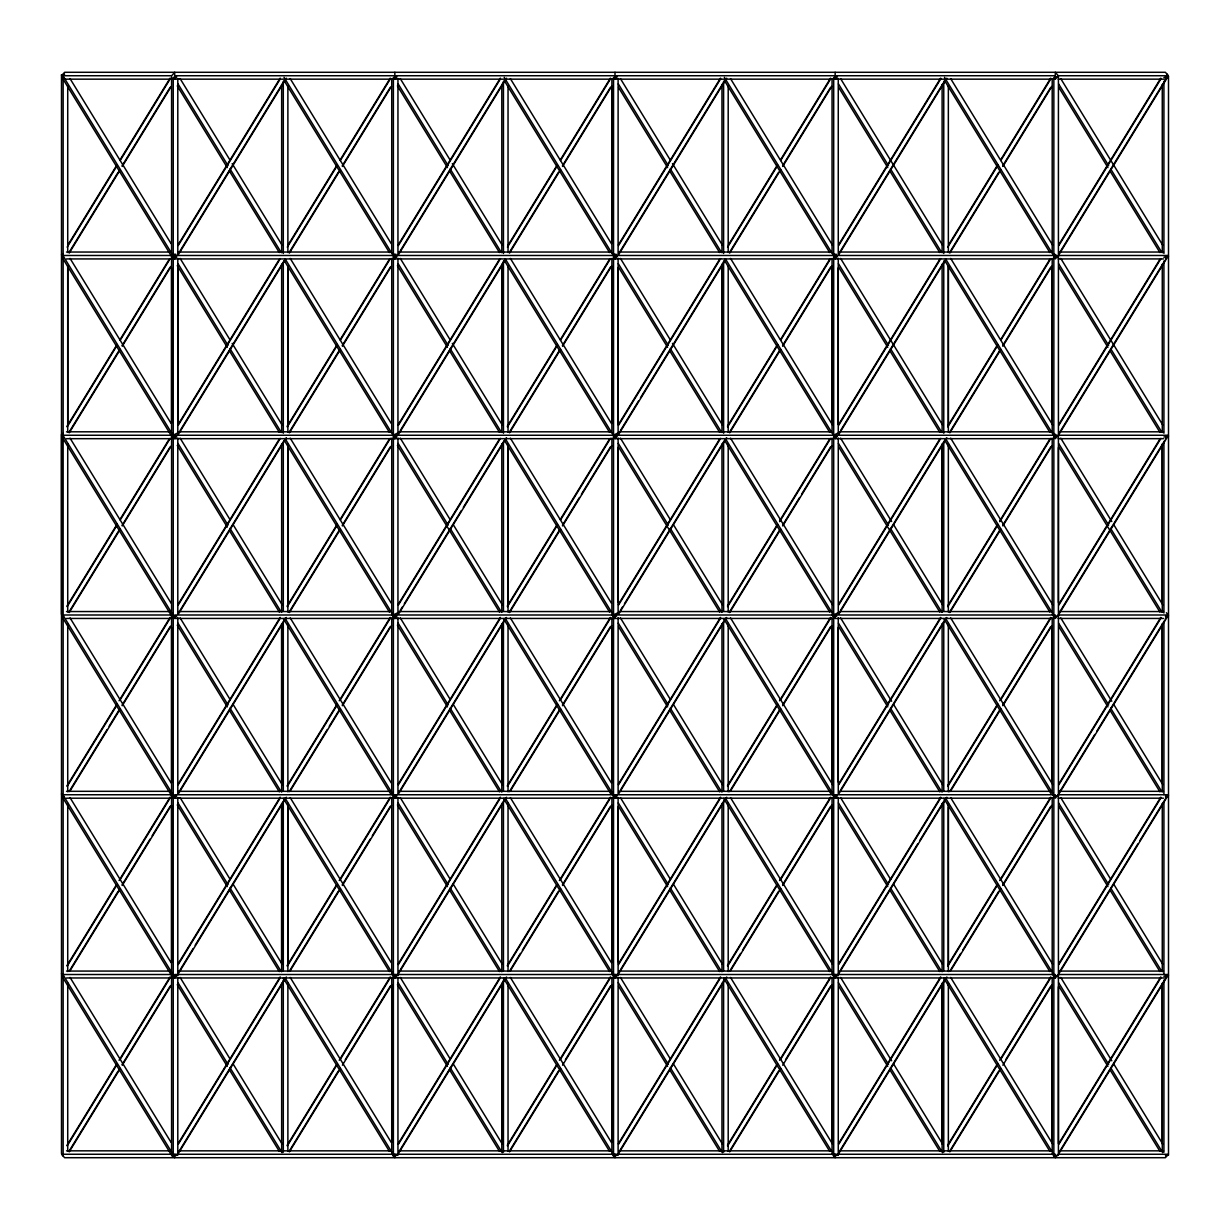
<?xml version="1.0" encoding="UTF-8"?>
<svg xmlns="http://www.w3.org/2000/svg" width="1230" height="1230" viewBox="0 0 1230 1230"><rect width="100%" height="100%" fill="white"/><g stroke="black" fill="none" stroke-linecap="round" stroke-linejoin="round"><path stroke-width="1.5" d="M61.5 74.892L63.145 77.521L63.145 1156.062L61.5 1153.417L61.5 74.892L64.56 74.246M67.727 424.611L67.727 265.895L67.727 432.268M171.585 962.198L171.585 805.389M171.585 782.434L171.585 627.546M171.585 432.483L171.585 256.547M174.691 977.958L174.691 974.514L1055.309 974.514L1055.309 977.958L174.691 977.958L176.674 975.651M613.094 438.68L174.691 438.68L174.691 435.251L1055.309 435.251L1055.309 438.68L1058.292 435.251L1168.362 435.251L1165.394 438.68M177.797 434.175L177.797 258.254M281.655 964.105L281.655 805.389M281.655 782.434L281.655 625.624M287.882 963.889L287.882 807.08M287.882 604.376L287.882 447.566M287.882 424.611L287.882 265.895L287.882 432.268M391.74 1151.511L391.74 977.496M394.845 798.193L394.845 794.749L394.845 798.193L396.829 795.902M501.809 1143.854L501.809 985.138M501.809 791.997L501.809 623.718M501.809 422.92L501.809 266.111M508.036 612.017L508.036 443.738M611.894 1141.947L611.894 985.138M611.894 971.746L611.894 797.732M611.894 782.434L611.894 627.546M611.894 422.92L611.894 268.032M611.894 243.171L611.894 86.361M618.106 975.359L618.106 797.517M618.106 613.939L618.106 438.003M618.106 424.611L618.106 267.802M721.964 432.483L721.964 264.204M832.049 1141.947L832.049 985.138M832.049 971.746L832.049 797.732M832.049 782.434L832.049 627.546M832.049 432.483L832.049 258.469M838.26 782.219L838.26 627.315M838.26 434.175L838.26 258.254M942.119 1143.854L942.119 985.138M942.119 602.685L942.119 445.875M948.345 971.531L948.345 803.252M948.345 424.611L948.345 265.895L948.345 432.268M1052.204 1151.511L1052.204 977.496M1052.204 782.434L1052.204 627.546M1052.204 432.483L1052.204 258.469M61.638 75.737L171.708 75.737L174.691 72.293L174.691 79.166L1055.309 79.166L1055.309 72.293L1058.292 75.737L1168.362 75.737L1165.394 72.293L64.606 72.293L61.638 75.737L63.622 78.028M1053.849 1156.062L1053.849 77.521L1058.415 76.583L1058.415 1155.108L1053.849 1156.062L1052.204 1153.417M1058.415 602.454L1058.415 447.566M1162.273 1151.511L1162.273 983.231M1162.273 791.997L1162.273 623.718M1162.273 602.685L1162.273 445.875M62.176 77.721L62.899 75.737L172.969 255.486L172.262 257.47L63.176 79.35M62.176 257.47L62.899 255.486L172.969 435.251L172.262 437.234L63.176 259.115M62.176 437.234L62.899 435.251L172.969 615L172.262 616.983L63.176 438.864M62.176 616.983L62.899 615L172.969 794.749L172.262 796.748L63.176 618.613M62.176 796.748L62.899 794.749L172.969 974.514L172.262 976.497L63.176 798.378M62.176 976.497L62.899 974.514L172.969 1154.263L172.262 1156.262L63.176 978.127M68.019 244.832L117.05 164.758M120.063 159.854L170.094 78.151M67.143 247.153L117.188 165.45M120.186 160.546L170.217 78.843M69.08 252.381L118.111 172.308M122.124 165.773L170.155 87.33M69.203 253.073L120.248 169.725M122.247 166.45L171.278 86.377M67.02 426.226L117.065 344.523M120.063 339.618L169.094 259.545M178.104 244.832L280.179 78.151M67.143 426.918L117.188 345.2M120.186 340.295L170.217 258.592M178.227 245.523L280.302 78.843M69.08 432.145L119.11 350.427M122.124 345.522L170.155 267.095M180.164 250.751L284.238 80.796M69.203 432.822L120.248 349.474M122.247 346.214L171.278 266.141M178.288 254.702L286.359 78.213M67.02 605.975L117.065 524.272M120.063 519.368L169.094 439.295M178.104 424.596L279.179 259.545M288.174 244.832L337.22 164.758M340.218 159.854L390.248 78.151M67.143 606.667L117.188 524.964M120.186 520.059L170.217 438.357M178.227 425.273L280.302 258.592M287.297 247.153L337.343 165.45M340.341 160.546L390.371 78.843M69.08 611.894L119.11 530.192M122.124 525.287L170.155 446.844M180.164 430.5L284.238 260.545M289.235 252.381L338.265 172.308M342.278 165.773L390.31 87.33M69.203 612.571L120.248 529.238M122.247 525.963L171.278 445.89M178.288 434.451L285.36 259.607M289.358 253.073L340.403 169.725M342.401 166.45L391.432 86.377M67.02 785.739L117.065 704.037M119.064 700.762L170.094 617.414M178.104 604.345L279.179 439.295M287.174 426.226L337.22 344.523M340.218 339.618L389.249 259.545M398.259 244.832L500.333 78.151M67.143 786.416L117.188 704.713M120.186 699.809L170.217 618.106M178.227 605.037L280.302 438.357M287.297 426.918L337.343 345.2M340.341 340.295L390.371 258.592M398.382 245.523L500.456 78.843M69.08 791.643L107.102 729.559M109.101 726.284L119.11 709.941M122.124 705.036L170.155 626.608M180.164 610.265L284.238 440.309M289.235 432.145L339.265 350.427M342.278 345.522L390.31 267.095M400.319 250.751L504.392 80.796M70.202 790.706L120.248 708.987M122.247 705.728L171.278 625.655M178.288 614.216L286.359 437.726M289.358 432.822L340.403 349.474M342.401 346.214L391.432 266.141M398.443 254.702L506.514 78.213M67.02 965.489L116.051 885.416M119.064 880.526L170.094 797.178M178.104 784.11L280.179 617.414M287.174 605.975L337.22 524.272M340.218 519.368L389.249 439.295M398.259 424.596L499.334 259.545M508.328 244.832L557.375 164.758M560.373 159.854L610.403 78.151M67.143 966.18L117.188 884.478M120.186 879.573L170.217 797.855M178.227 784.786L280.302 618.106M287.297 606.667L337.343 524.964M340.341 520.059L390.371 438.357M398.382 425.273L500.456 258.592M507.452 247.153L557.498 165.45M560.496 160.546L610.526 78.843M69.08 971.408L118.111 891.335M122.124 884.801L150.137 839.045M152.136 835.77L170.155 806.357M180.164 790.014L284.238 620.058M289.235 611.894L339.265 530.192M342.278 525.287L390.31 446.844M400.319 430.5L504.392 260.545M509.389 252.381L558.42 172.308M562.433 165.773L610.464 87.33M70.202 970.455L120.248 888.752M122.247 885.477L171.278 805.404M178.288 793.965L286.359 617.475M289.358 612.571L340.403 529.238M342.401 525.963L391.432 445.89M398.443 434.451L505.515 259.607M509.512 253.073L560.557 169.725M562.556 166.45L611.587 86.377M67.02 1145.253L116.051 1065.18M119.064 1060.275L170.094 976.928M178.104 963.859L280.179 797.178M287.174 785.739L337.22 704.037M339.219 700.762L390.248 617.414M398.259 604.345L499.334 439.295M507.329 426.226L557.375 344.523M560.373 339.618L609.404 259.545M618.413 244.832L720.488 78.151M67.143 1145.93L117.188 1064.227M120.186 1059.322L170.217 977.619M178.227 964.551L280.302 797.855M287.297 786.416L337.343 704.713M340.341 699.809L390.371 618.106M398.382 605.037L500.456 438.357M507.452 426.918L557.498 345.2M560.496 340.295L610.526 258.592M618.536 245.523L720.611 78.843M69.08 1151.157L118.111 1071.084M122.124 1064.55L170.155 986.106M180.164 969.778L193.172 948.53M195.17 945.255L284.238 799.823M289.235 791.643L327.257 729.559M329.271 726.284L339.265 709.941M342.278 705.036L390.31 626.608M400.319 610.265L402.318 606.99M404.316 603.73L461.358 510.573M463.356 507.313L504.392 440.309M509.389 432.145L559.419 350.427M562.433 345.522L610.464 267.095M619.474 252.381L724.547 80.796M69.203 1151.849L120.248 1068.501M122.247 1065.242L171.278 985.168M177.289 975.359L286.359 797.24M290.357 790.706L340.403 708.987M342.401 705.728L391.432 625.655M398.443 614.216L506.514 437.726M509.512 432.822L560.557 349.474M562.556 346.214L611.587 266.141M618.598 254.702L726.669 78.213M178.104 1143.623L280.179 976.928M287.174 965.489L336.205 885.416M339.219 880.526L390.248 797.178M398.259 784.11L500.333 617.414M507.329 605.975L557.375 524.272M560.373 519.368L609.404 439.295M618.413 424.596L719.489 259.545M728.483 244.832L777.529 164.758M780.527 159.854L830.558 78.151M178.227 1144.3L280.302 977.619M287.297 966.18L337.343 884.478M340.341 879.573L390.371 797.855M398.382 784.786L500.456 618.106M507.452 606.667L557.498 524.964M560.496 520.059L610.526 438.357M618.536 425.273L720.611 258.592M727.607 247.153L777.652 165.45M780.65 160.546L830.681 78.843M179.165 1151.157L284.238 979.572M289.235 971.408L338.265 891.335M342.278 884.801L370.292 839.045M372.29 835.77L390.31 806.357M400.319 790.014L504.392 620.058M509.389 611.894L559.419 530.192M562.433 525.287L579.438 497.504M581.436 494.229L610.464 446.844M620.474 430.5L638.478 401.088M640.476 397.828L724.547 260.545M729.544 252.381L778.575 172.308M782.588 165.773L830.619 87.33M177.289 1155.108L286.359 976.989M290.357 970.455L340.403 888.752M342.401 885.477L391.432 805.404M398.443 793.965L506.514 617.475M509.512 612.571L560.557 529.238M562.556 525.963L611.587 445.89M618.598 434.451L725.669 259.607M729.667 253.073L780.712 169.725M782.711 166.45L831.741 86.377M287.174 1145.253L336.205 1065.18M339.219 1060.275L390.248 976.928M398.259 963.859L500.333 797.178M507.329 785.739L557.375 704.037M559.373 700.762L610.403 617.414M618.413 604.345L719.489 439.295M727.484 426.226L777.529 344.523M780.527 339.618L829.558 259.545M838.568 244.832L940.643 78.151M287.297 1145.93L337.343 1064.227M340.341 1059.322L390.371 977.619M398.382 964.551L500.456 797.855M507.452 786.416L557.498 704.713M560.496 699.809L610.526 618.106M618.536 605.037L720.611 438.357M727.607 426.918L777.652 345.2M780.65 340.295L830.681 258.592M838.691 245.523L940.766 78.843M289.235 1151.157L338.265 1071.084M345.276 1059.645L390.31 986.106M400.319 969.778L504.392 799.823M509.389 791.643L559.419 709.941M562.433 705.036L610.464 626.608M620.474 610.265L622.472 606.99M624.471 603.73L724.547 440.309M729.544 432.13L779.574 350.427M782.588 345.522L830.619 267.095M839.629 252.381L944.702 80.796M289.358 1151.849L340.403 1068.501M342.401 1065.242L391.432 985.168M397.444 975.359L506.514 797.24M510.512 790.706L560.557 708.987M562.556 705.728L611.587 625.655M618.598 614.216L726.669 437.726M729.667 432.822L780.712 349.474M782.711 346.214L831.741 266.141M838.752 254.702L946.823 78.213M398.259 1143.623L500.333 976.928M507.329 965.489L556.375 885.416M559.373 880.526L610.403 797.178M618.413 784.11L720.488 617.414M727.484 605.975L777.529 524.272M779.528 521.013L829.558 439.295M838.568 424.596L939.643 259.545M948.638 244.832L997.684 164.758M1000.682 159.854L1050.712 78.151M398.382 1144.3L500.456 977.619M507.452 966.18L557.498 884.478M560.496 879.573L610.526 797.855M618.536 784.786L720.611 618.106M727.607 606.667L777.652 524.964M779.651 521.689L830.681 438.357M838.691 425.273L940.766 258.592M947.777 247.153L997.807 165.45M1000.805 160.546L1050.835 78.843M399.32 1151.157L504.392 979.572M509.389 971.408L520.398 953.435M522.396 950.16L558.42 891.335M562.433 884.801L610.464 806.357M620.474 790.014L724.547 620.058M729.544 611.894L779.574 530.192M782.588 525.287L799.592 497.504M801.591 494.229L830.619 446.844M840.628 430.5L944.702 260.545M949.698 252.381L998.745 172.308M1002.742 165.773L1050.774 87.33M397.444 1155.108L506.514 976.989M510.512 970.455L560.557 888.752M562.556 885.477L611.587 805.404M618.598 793.965L726.669 617.475M729.667 612.571L780.712 529.238M782.711 525.963L831.741 445.89M838.752 434.451L945.824 259.607M949.821 253.073L1000.866 169.725M1002.865 166.45L1051.896 86.377M507.329 1145.253L556.375 1065.18M559.373 1060.275L610.403 976.928M618.413 963.859L720.488 797.178M727.484 785.739L777.529 704.037M779.528 700.762L830.558 617.414M838.568 604.345L939.643 439.295M947.638 426.226L997.684 344.523M1000.682 339.618L1049.713 259.545M1058.723 244.832L1160.797 78.151M507.452 1145.93L557.498 1064.227M560.496 1059.322L610.526 977.619M618.536 964.551L720.611 797.855M727.607 786.416L777.652 704.713M780.65 699.809L830.681 618.106M838.691 605.037L940.766 438.357M947.777 426.918L997.807 345.2M1000.805 340.295L1050.835 258.592M1058.845 245.523L1160.92 78.843M509.389 1151.157L558.42 1071.084M565.431 1059.645L610.464 986.106M620.474 969.778L724.547 799.823M729.544 791.643L779.574 709.941M782.588 705.036L830.619 626.608M840.628 610.265L944.702 440.309M949.698 432.13L999.744 350.427M1002.742 345.522L1050.774 267.095M1058.784 254.01L1164.856 80.796M509.512 1151.849L560.557 1068.501M562.556 1065.242L611.587 985.168M617.598 975.359L726.669 797.24M730.666 790.706L780.712 708.987M782.711 705.728L831.741 625.655M838.752 614.216L946.823 437.726M949.821 432.822L1000.866 349.474M1002.865 346.214L1051.896 266.141M1167.977 76.583L1057.908 256.332L1053.849 253.688M618.413 1143.623L720.488 976.928M727.484 965.489L776.53 885.416M779.528 880.526L830.558 797.178M838.568 784.11L940.643 617.414M947.638 605.975L997.684 524.272M999.683 521.013L1049.713 439.295M1058.723 424.596L1159.798 259.545M618.536 1144.3L720.611 977.619M727.607 966.18L777.652 884.478M780.65 879.573L830.681 797.855M838.691 784.786L940.766 618.106M947.777 606.667L997.807 524.964M999.806 521.689L1050.835 438.357M1058.845 425.273L1160.92 258.592M619.474 1151.157L724.547 979.572M729.544 971.408L740.552 953.435M742.551 950.16L778.575 891.335M782.588 884.801L830.619 806.357M840.628 790.014L944.702 620.058M949.698 611.894L999.744 530.192M1002.742 525.287L1050.774 446.844M1058.784 433.775L1164.856 260.545M617.598 1155.108L726.669 976.989M730.666 970.455L780.712 888.752M782.711 885.477L831.741 805.404M838.752 793.965L946.823 617.475M949.821 612.571L1000.866 529.238M1002.865 525.963L1051.896 445.89M1167.977 256.332L1057.908 436.096L1053.849 433.452M727.484 1145.253L776.53 1065.18M779.528 1060.275L830.558 976.928M838.568 963.859L940.643 797.178M947.638 785.739L997.684 704.037M999.683 700.762L1050.712 617.414M1058.723 604.345L1159.798 439.295M727.607 1145.93L777.652 1064.227M780.65 1059.322L830.681 977.619M838.691 964.551L940.766 797.855M947.761 786.416L997.807 704.713M1000.805 699.809L1050.835 618.106M1058.845 605.037L1160.92 438.357M729.544 1151.157L778.575 1071.084M785.586 1059.645L830.619 986.106M840.628 969.778L917.672 843.949M919.686 840.674L944.702 799.823M949.698 791.643L999.744 709.941M1002.742 705.036L1050.774 626.608M1058.784 613.524L1164.856 440.309M729.667 1151.849L780.712 1068.501M782.711 1065.242L831.741 985.168M837.753 975.359L946.823 797.24M950.821 790.706L1000.866 708.987M1002.865 705.728L1051.896 625.655M1057.908 615.846L1167.977 436.096M838.568 1143.623L940.643 976.928M947.638 965.489L996.684 885.416M999.683 880.526L1050.712 797.178M1058.723 784.11L1160.797 617.414M838.691 1144.3L940.766 977.619M947.761 966.18L997.807 884.478M1000.805 879.573L1050.835 797.855M1058.845 784.786L1160.92 618.106M839.629 1151.157L944.702 979.572M949.698 971.408L960.707 953.435M962.706 950.16L998.729 891.335M1002.742 884.801L1050.774 806.357M1059.783 791.643L1094.808 734.448M1096.806 731.189L1164.856 620.058M837.753 1155.108L946.823 976.989M950.821 970.455L1000.866 888.752M1002.865 885.477L1051.896 805.404M1057.908 795.61L1167.977 615.846M947.638 1145.253L996.684 1065.18M999.683 1060.275L1050.712 976.928M1058.723 963.859L1160.797 797.178M947.761 1145.93L997.807 1064.227M1000.805 1059.322L1050.835 977.619M1058.845 964.551L1160.92 797.855M949.698 1151.157L998.729 1071.084M1005.74 1059.645L1050.774 986.106M1059.783 971.408L1137.827 843.949M1139.841 840.674L1164.856 799.823M949.821 1151.849L1000.866 1068.501M1002.865 1065.242L1051.896 985.168M1057.908 975.359L1167.977 795.595M1058.723 1143.623L1160.797 976.928M1058.845 1144.3L1160.92 977.619M1058.784 1152.802L1164.856 979.572M1057.908 1155.108L1167.977 975.359M174.691 79.166L176.674 76.875M392.924 258.93L174.691 258.93L176.674 256.639M396.829 76.875L394.845 79.166L394.845 72.293M174.691 438.68L176.674 436.389M613.094 258.93L394.845 258.93L396.829 256.639M616.983 76.875L615 79.166L615 72.293M833.233 618.444L174.691 618.444L176.674 616.153M396.829 436.389L394.845 438.68L394.845 435.251M833.233 258.93L615 258.93L616.983 256.639M176.674 795.902L174.691 798.193L171.708 794.749L61.638 794.749L64.606 798.193M837.138 76.875L835.155 79.166L835.155 72.293M396.829 616.153L394.845 618.444L394.845 615M833.233 438.68L615 438.68L616.983 436.389M1053.403 258.93L835.155 258.93L837.138 256.639M1055.309 79.166L1058.292 75.737M1053.403 438.68L835.155 438.68L837.138 436.389M1168.362 75.737L1165.394 79.166L1058.184 79.166M396.829 975.651L394.845 977.958L394.845 974.514M616.983 795.902L615 798.193L615 794.749M1165.394 258.93L1168.362 255.486L1058.292 255.486L1055.309 258.93L1055.309 255.486L174.691 255.486L174.691 258.93M616.983 975.651L615 977.958L615 974.514M837.138 795.902L835.155 798.193L835.155 794.749M837.138 975.651L835.155 977.958L835.155 974.514M1165.394 618.444L1168.362 615L1166.378 612.709M1165.394 798.193L1168.362 794.749L1058.292 794.749L1055.309 798.193L1055.309 794.749L174.691 794.749L174.691 798.193L1053.403 798.193M1055.309 977.958L1058.292 974.514L1168.362 974.514L1165.394 977.958L1058.184 977.958M62.023 254.641L63.145 253.688M172.092 254.641L173.23 253.688L175.936 255.456M62.023 434.39L63.145 433.452M172.092 434.39L173.23 433.452M172.092 614.154L173.23 613.201M172.969 255.486L175.736 254.164M395.891 254.164L393.123 255.486L284.053 77.367M172.969 435.251L177.12 433.252M616.046 254.164L613.278 255.486L504.208 77.367M397.275 433.252L393.123 435.251L285.053 258.761M836.2 254.164L833.433 255.486L724.362 77.367M617.429 433.252L613.278 435.251L505.207 258.761M397.275 613.017L393.123 615L285.053 438.51M617.429 613.017L613.278 615L505.207 438.51M837.584 613.017L833.433 615L725.362 438.51M837.584 433.252L833.433 435.251L725.362 258.761M176.274 76.89L173.23 77.521L173.23 1156.062L176.274 1155.431M396.429 76.89L393.385 77.521L393.385 1156.062L396.429 1155.431M616.584 76.89L613.539 77.521L613.539 1156.062L616.584 1155.431M836.738 76.89L833.694 77.521L833.694 1156.062L836.738 1155.431M176.274 256.655L173.23 257.285L171.585 254.641M1163.918 77.521L1168.5 76.583L1168.5 1155.108L1165.44 1155.754M393.385 257.285L396.429 256.655M613.539 257.285L616.584 256.655M833.694 257.285L836.738 256.655M176.274 436.404L173.215 437.034L171.585 434.39M1053.849 257.285L1058.415 256.332M1163.918 257.285L1168.5 256.332M393.385 437.034L396.429 436.404M613.539 437.034L616.584 436.404M833.694 437.034L836.738 436.404M176.274 616.168L173.23 616.799L171.585 614.154L171.585 436.312M1053.849 437.034L1058.415 436.096M1163.918 437.034L1168.5 436.096M396.429 616.168L393.385 616.799L391.74 614.154M616.584 616.168L613.539 616.799L611.894 614.154M836.738 616.168L833.694 616.799L832.049 614.154M176.274 795.918L173.23 796.548L171.585 793.904L171.585 616.061M1058.415 615.846L1053.849 616.799L1052.204 614.154M1165.44 616.476L1168.5 615.846M396.429 795.918L393.385 796.548L391.74 793.904M616.584 795.918L613.539 796.548L611.894 793.904M836.738 795.918L833.694 796.548L832.049 793.904M176.274 975.682L173.23 976.312L171.585 973.668L171.585 795.825M1058.415 795.61L1053.849 796.548L1052.204 793.904M1165.44 796.24L1168.5 795.61M396.429 975.682L393.385 976.312L391.74 973.668M616.584 975.682L613.539 976.312L611.894 973.668M836.738 975.682L833.694 976.312L832.049 973.668M1058.415 975.359L1053.849 976.312L1052.204 973.668M1163.918 976.312L1168.5 975.359M174.691 75.737L1055.309 75.737M64.606 79.166L172.8 79.166M66.512 252.042L170.893 252.042M178.519 252.042L391.017 252.042M398.674 252.042L611.172 252.042M618.798 252.042L831.326 252.042M838.952 252.042L1051.481 252.042M1059.107 252.042L1163.488 252.042M61.638 255.486L171.708 255.486M66.512 258.93L171.816 258.93M1058.184 258.93L1163.488 258.93M66.512 431.807L170.893 431.807M178.519 431.807L391.017 431.807M398.674 431.807L611.172 431.807M618.828 431.807L831.326 431.807M838.983 431.807L1051.481 431.807M1059.107 431.807L1163.488 431.807M171.708 435.251L61.638 435.251L63.622 437.542M66.512 438.68L171.816 438.68M1058.184 438.68L1163.488 438.68M66.512 611.556L170.893 611.556M178.519 611.556L391.017 611.556M398.674 611.556L611.172 611.556M618.828 611.556L831.326 611.556M838.983 611.556L1051.481 611.556M1059.107 611.556L1163.488 611.556M171.708 615L61.638 615L63.622 617.291M1168.362 615L1058.292 615L1055.309 618.444L1055.309 615L174.691 615L174.691 618.444M66.512 618.444L171.816 618.444M832.172 615L835.155 618.444L1053.403 618.444M1058.184 618.444L1163.488 618.444M66.512 791.32L169.909 791.32M178.519 791.32L391.017 791.32M398.674 791.32L611.172 791.32M618.828 791.32L831.326 791.32M838.983 791.32L1051.481 791.32M1059.107 791.32L1163.488 791.32M66.512 798.193L171.816 798.193M1058.184 798.193L1163.488 798.193M66.512 971.07L169.909 971.07M178.519 971.07L391.017 971.07M398.674 971.07L611.172 971.07M618.828 971.07L831.326 971.07M838.983 971.07L1051.481 971.07M1059.107 971.07L1163.488 971.07M61.638 974.514L171.708 974.514M66.512 977.958L171.816 977.958M66.512 1150.834L170.893 1150.834M178.488 1150.834L391.017 1150.834M398.643 1150.834L611.172 1150.834M618.798 1150.834L831.326 1150.834M838.952 1150.834L1051.481 1150.834M1059.107 1150.834L1163.488 1150.834M833.694 253.688L836.4 255.456M613.539 253.688L616.245 255.456M393.385 253.688L396.091 255.456M612.017 615L615 618.444L615 615M1166.855 73.938L1168.5 76.583M832.049 1153.417L833.694 1156.062M61.5 254.641L63.145 257.285M611.894 1153.417L613.539 1156.062M63.145 437.034L61.5 434.39L61.5 614.154L63.145 616.799M391.74 1153.417L393.385 1156.062M61.5 793.904L63.145 796.548M61.5 973.668L63.145 976.312M171.585 1153.417L173.23 1156.062M1060.752 78.643L1162.811 245.324M1058.6 83.901L1108.63 165.604M1110.629 168.879L1161.673 252.227M1058.876 87.515L1107.923 167.588M1109.921 170.862L1159.952 252.565M950.667 78.643L1052.742 245.324M1060.752 258.408L1162.811 425.088M944.517 77.367L1053.587 255.486M1058.6 263.666L1108.63 345.369M1110.629 348.628L1161.673 431.976M944.809 80.98L1049.882 252.565M1058.876 267.279L1107.923 347.352M1109.921 350.627L1159.952 432.33M840.582 78.643L942.657 245.324M950.667 258.408L1052.742 425.088M1060.752 438.157L1111.782 521.505M1113.78 524.764L1162.811 604.837M838.445 83.901L888.475 165.604M890.474 168.879L941.519 252.227M945.516 258.761L1053.587 435.251M1058.6 443.415L1108.63 525.118M1110.629 528.393L1161.673 611.725M838.722 87.515L887.768 167.603M889.767 170.862L939.797 252.565M944.809 260.745L1049.882 432.33M1058.876 447.028L1159.952 612.079M730.512 78.643L832.587 245.324M840.582 258.408L942.657 425.088M950.667 438.157L1052.742 604.837M1060.752 617.921L1111.782 701.254M1113.78 704.529L1162.811 784.602M838.445 263.666L888.475 345.369M890.474 348.628L941.519 431.976M945.516 438.51L1053.587 615M1058.6 623.164L1108.63 704.882M1110.629 708.142L1161.673 791.49M724.654 80.98L829.727 252.565M838.722 267.279L887.768 347.352M889.767 350.627L939.797 432.33M944.809 440.494L1049.882 612.079M1058.876 626.793L1107.923 706.866M1109.921 710.125L1159.952 791.843M620.427 78.643L670.473 160.361M672.472 163.621L722.502 245.339M730.512 258.408L832.587 425.088M840.582 438.157L891.627 521.505M893.626 524.764L942.657 604.837M950.667 617.921L1052.742 784.602M1060.752 797.67L1110.782 879.373M1113.78 884.278L1162.811 964.351M618.29 83.901L668.321 165.604M670.319 168.879L721.364 252.227M838.445 443.415L888.475 525.118M890.474 528.393L941.519 611.725M945.516 618.275L1053.587 794.749M1058.6 802.929L1108.63 884.631M1110.629 887.906L1161.673 971.239M618.567 87.53L667.613 167.603M669.612 170.862L719.642 252.565M724.654 260.745L829.727 432.33M838.722 447.028L939.797 612.079M943.794 618.613L1050.881 793.473M1058.876 806.542L1107.923 886.615M1109.921 889.89L1159.952 971.592M510.358 78.643L611.433 243.694M620.427 258.408L670.473 340.11M672.472 343.385L722.502 425.088M730.512 438.157L832.587 604.837M840.582 617.921L891.627 701.254M893.626 704.529L942.657 784.602M950.667 797.67L1052.742 964.351M1060.752 977.435L1111.782 1060.767M1113.78 1064.042L1162.811 1144.115M618.29 263.666L668.321 345.369M670.319 348.628L721.364 431.976M838.445 623.164L888.475 704.882M890.474 708.142L941.519 791.49M945.516 798.024L1053.587 974.514M1058.6 982.678L1108.63 1064.396M1110.629 1067.655L1162.673 1152.633M504.485 80.98L609.573 252.565M618.567 267.279L667.613 347.352M669.612 350.627L719.642 432.33M724.654 440.494L829.727 612.079M838.722 626.793L887.768 706.866M889.767 710.125L939.797 791.843M943.794 798.378L1049.882 971.592M1058.876 986.306L1107.923 1066.379M1109.921 1069.639L1159.952 1151.357M400.273 78.643L450.318 160.361M452.317 163.621L502.347 245.339M510.358 258.408L611.433 423.458M620.427 438.157L670.473 519.875M673.471 524.764L722.502 604.837M730.512 617.921L832.587 784.602M840.582 797.67L890.628 879.373M893.626 884.278L942.657 964.351M950.667 977.435L1052.742 1144.115M398.136 83.901L448.166 165.604M450.165 168.879L501.194 252.227M618.29 443.415L668.321 525.118M670.319 528.393L721.364 611.725M725.362 618.275L833.433 794.749M838.445 802.929L888.475 884.631M890.474 887.906L941.519 971.239M945.516 977.773L1053.587 1154.263M397.413 85.885L447.459 167.603M449.457 170.862L499.488 252.565M504.485 260.745L609.573 432.33M618.567 447.028L719.642 612.079M723.64 618.613L830.727 793.473M838.722 806.542L887.768 886.615M889.767 889.89L939.797 971.592M943.794 978.127L1049.882 1151.357M290.203 78.643L391.278 243.694M400.273 258.408L450.318 340.11M452.317 343.385L502.347 425.088M510.358 438.157L611.433 603.207M620.427 617.921L670.473 699.624M673.471 704.529L722.502 784.602M730.512 797.67L832.587 964.351M840.582 977.435L891.627 1060.767M893.626 1064.042L942.657 1144.115M398.136 263.666L448.166 345.369M450.165 348.628L501.194 431.976M618.29 623.164L668.321 704.882M670.319 708.142L721.364 791.49M725.362 798.024L833.433 974.514M838.445 982.678L888.475 1064.396M890.474 1067.655L942.518 1152.633M284.33 80.98L389.418 252.565M397.413 265.649L447.459 347.352M449.457 350.627L499.488 432.33M504.485 440.494L609.573 612.079M618.567 626.793L667.613 706.866M669.612 710.125L719.642 791.843M723.64 798.378L829.727 971.592M838.722 986.306L887.768 1066.379M889.767 1069.639L939.797 1151.357M180.118 78.643L230.164 160.361M232.163 163.621L282.193 245.339M290.203 258.408L391.278 423.458M400.273 438.157L450.318 519.875M453.316 524.764L502.347 604.837M510.358 617.921L611.433 782.972M620.427 797.67L670.473 879.373M673.471 884.278L722.502 964.351M730.512 977.435L832.587 1144.115M177.966 83.901L228.011 165.604M230.01 168.879L281.04 252.227M398.136 443.415L448.166 525.118M450.165 528.393L501.194 611.725M505.207 618.275L613.278 794.749M618.29 802.929L668.321 884.631M670.319 887.906L721.364 971.239M725.362 977.773L833.433 1154.263M177.258 85.885L227.289 167.603M229.303 170.862L279.333 252.565M284.33 260.745L389.418 432.33M397.413 445.398L499.488 612.079M503.485 618.613L610.572 793.473M618.567 806.542L667.613 886.615M669.612 889.89L719.642 971.592M723.64 978.127L829.727 1151.357M70.049 78.643L171.124 243.694M180.118 258.408L230.164 340.11M232.163 343.385L282.193 425.088M290.203 438.157L391.278 603.207M400.273 617.921L450.318 699.624M453.316 704.529L502.347 784.602M510.358 797.67L611.433 962.721M620.427 977.435L670.473 1059.138M673.471 1064.042L722.502 1144.115M177.966 263.666L228.011 345.369M230.01 348.628L281.04 431.976M398.136 623.164L448.166 704.882M450.165 708.142L501.194 791.49M505.207 798.024L613.278 974.514M618.29 982.678L668.321 1064.396M670.319 1067.655L722.364 1152.633M177.258 265.649L227.289 347.352M229.303 350.627L279.333 432.33M284.33 440.494L389.418 612.079M397.413 625.163L447.459 706.866M449.457 710.125L499.488 791.843M503.485 798.378L609.573 971.592M618.567 986.306L667.613 1066.379M669.612 1069.639L719.642 1151.357M70.049 258.408L171.124 423.458M180.118 438.157L230.164 519.875M233.162 524.764L282.193 604.837M290.203 617.921L391.278 782.972M400.273 797.67L450.318 879.373M453.316 884.278L502.347 964.351M510.358 977.435L611.433 1142.47M177.966 443.415L228.011 525.118M230.01 528.393L281.04 611.725M285.053 618.275L393.123 794.749M398.136 802.929L448.166 884.631M450.165 887.906L501.194 971.239M505.207 977.773L613.278 1154.263M177.258 445.398L227.289 527.101M229.303 530.376L279.333 612.079M283.331 618.613L390.417 793.473M397.413 804.912L447.459 886.615M449.457 889.89L499.488 971.592M503.485 978.127L609.573 1151.357M70.049 438.157L171.124 603.207M180.118 617.921L230.164 699.624M233.162 704.529L282.193 784.602M290.203 797.67L391.278 962.721M400.273 977.435L450.318 1059.138M453.316 1064.042L502.347 1144.115M177.966 623.164L228.011 704.882M230.01 708.142L281.04 791.49M285.053 798.024L393.123 974.514M398.136 982.678L448.166 1064.396M450.165 1067.655L502.209 1152.633M177.258 625.163L227.289 706.866M229.303 710.125L279.333 791.843M283.331 798.378L389.418 971.592M397.413 984.661L447.459 1066.379M449.457 1069.639L499.488 1151.357M70.049 617.921L171.124 782.972M180.118 797.67L230.164 879.373M233.162 884.278L282.193 964.351M290.203 977.435L391.278 1142.47M177.966 802.929L228.011 884.631M230.01 887.906L281.04 971.239M285.053 977.773L393.123 1154.263M177.258 804.912L227.289 886.615M229.303 889.89L279.333 971.592M283.331 978.127L389.418 1151.357M70.049 797.67L171.124 962.721M180.118 977.435L230.164 1059.138M233.162 1064.042L282.193 1144.115M177.966 982.678L228.011 1064.396M230.01 1067.655L282.039 1152.633M177.258 984.661L227.289 1066.379M229.303 1069.639L279.333 1151.357M70.049 977.435L171.124 1142.47M1163.918 81.349L1163.918 253.457M1163.918 261.114L1163.918 433.221M1163.918 442.769L1163.918 612.971M1163.918 622.534L1163.918 794.642M1163.918 802.283L1163.918 974.391M1163.918 980.126L1163.918 1152.233M1162.273 84.44L1162.273 252.734M1162.273 264.204L1162.273 432.483M1162.273 443.953L1162.273 612.248M1162.273 625.624L1162.273 782.434M1162.273 803.467L1162.273 971.746M1162.273 985.138L1162.273 1143.854M1058.415 986.829L1058.415 1143.639M1052.204 78.705L1052.204 252.734M1052.204 268.032L1052.204 422.92M1052.204 438.218L1052.204 612.248M1052.204 617.983L1052.204 791.997M1052.204 797.732L1052.204 971.746M1052.204 985.138L1052.204 1141.947M948.345 86.146L948.345 252.504M948.345 443.738L948.345 612.017M948.345 623.502L948.345 791.782M948.345 807.08L948.345 963.889M948.345 983.001L948.345 1151.295M943.764 81.349L943.764 253.457M943.764 261.114L943.764 433.221M943.764 442.769L943.764 611.064M943.764 622.534L943.764 790.813M943.764 802.283L943.764 970.578M943.764 980.126L943.764 1152.233M942.119 84.44L942.119 252.734M942.119 264.204L942.119 432.483M942.119 443.953L942.119 612.248M942.119 623.718L942.119 791.997M942.119 803.467L942.119 971.746M942.119 983.231L942.119 1151.511M838.26 78.489L838.26 254.425M838.26 267.802L838.26 424.611M838.26 438.003L838.26 613.939M838.26 617.752L838.26 793.688M838.26 797.517L838.26 975.359M838.26 977.266L838.26 1155.108M835.155 255.486L835.155 258.93M835.155 435.251L835.155 438.68M835.155 615L835.155 618.444M835.155 1154.263L835.155 1157.707M832.049 78.705L832.049 252.734M832.049 268.032L832.049 422.92M832.049 438.218L832.049 612.248M832.049 617.983L832.049 791.997M832.049 805.389L832.049 962.198M832.049 977.496L832.049 1151.511M728.191 86.146L728.191 252.504M728.191 265.895L728.191 432.268M728.191 443.738L728.191 612.017M728.191 623.502L728.191 791.782M728.191 803.252L728.191 971.531M728.191 983.001L728.191 1151.295M723.609 81.349L723.609 253.457M723.609 261.114L723.609 433.221M723.609 442.769L723.609 611.064M723.609 622.534L723.609 790.813M723.609 802.283L723.609 970.578M723.609 980.126L723.609 1152.233M721.964 84.44L721.964 252.734M721.964 266.111L721.964 422.92M721.964 443.953L721.964 612.248M721.964 623.718L721.964 791.997M721.964 803.467L721.964 971.746M721.964 983.231L721.964 1151.511M618.106 78.489L618.106 254.425M618.106 258.254L618.106 434.175M618.106 447.566L618.106 602.454M618.106 617.752L618.106 793.688M618.106 807.08L618.106 961.968M618.106 977.266L618.106 1155.108M615 255.486L615 258.93M615 435.251L615 438.68M615 1154.263L615 1157.707M611.894 78.705L611.894 252.734M611.894 258.469L611.894 432.483M611.894 438.218L611.894 612.248M611.894 617.983L611.894 791.997M611.894 805.389L611.894 962.198M611.894 977.496L611.894 1151.511M508.036 86.146L508.036 252.504M508.036 265.895L508.036 432.268M508.036 447.566L508.036 604.376M508.036 623.502L508.036 791.782M508.036 803.252L508.036 971.531M508.036 983.001L508.036 1151.295M503.454 81.349L503.454 253.457M503.454 261.114L503.454 433.221M503.454 442.769L503.454 611.064M503.454 622.534L503.454 790.813M503.454 802.283L503.454 970.578M503.454 980.126L503.454 1152.233M501.809 84.44L501.809 252.734M501.809 264.204L501.809 432.483M501.809 443.953L501.809 612.248M501.809 625.624L501.809 782.434M501.809 803.467L501.809 971.746M501.809 983.231L501.809 1151.511M397.951 78.489L397.951 254.425M397.951 258.254L397.951 434.175M397.951 438.003L397.951 613.939M397.951 617.752L397.951 793.688M397.951 797.517L397.951 975.359M397.951 977.266L397.951 1155.108M394.845 255.486L394.845 258.93M394.845 1154.263L394.845 1157.707M391.74 78.705L391.74 252.734M391.74 258.469L391.74 432.483M391.74 438.218L391.74 612.248M391.74 617.983L391.74 791.997M391.74 797.732L391.74 971.746M391.74 985.138L391.74 1141.947M287.882 86.146L287.882 252.504M287.882 443.738L287.882 612.017M287.882 623.502L287.882 791.782M287.882 803.252L287.882 971.531M287.882 983.001L287.882 1151.295M283.3 81.349L283.3 253.457M283.3 263.02L283.3 433.221M283.3 442.769L283.3 611.064M283.3 622.534L283.3 790.813M283.3 802.283L283.3 970.578M283.3 980.126L283.3 1152.233M281.655 84.44L281.655 252.734M281.655 264.204L281.655 432.483M281.655 443.953L281.655 612.248M281.655 623.718L281.655 791.997M281.655 803.467L281.655 971.746M281.655 983.231L281.655 1151.511M177.797 78.489L177.797 254.425M177.797 267.802L177.797 424.611M177.797 438.003L177.797 613.939M177.797 617.752L177.797 793.688M177.797 797.517L177.797 975.359M177.797 977.266L177.797 1155.108M171.585 76.798L171.585 252.734M171.585 268.032L171.585 422.92M171.585 975.575L171.585 1151.511M67.727 86.146L67.727 252.504M67.727 443.738L67.727 612.017M67.727 623.502L67.727 791.782M67.727 803.252L67.727 971.531M67.727 983.001L67.727 1151.295M174.691 1154.263L174.691 1157.707L171.708 1154.263L61.638 1154.263L64.606 1157.707L1165.394 1157.707L1168.362 1154.263L1058.292 1154.263L1055.309 1157.707L1055.309 1154.263L174.691 1154.263"/></g></svg>
